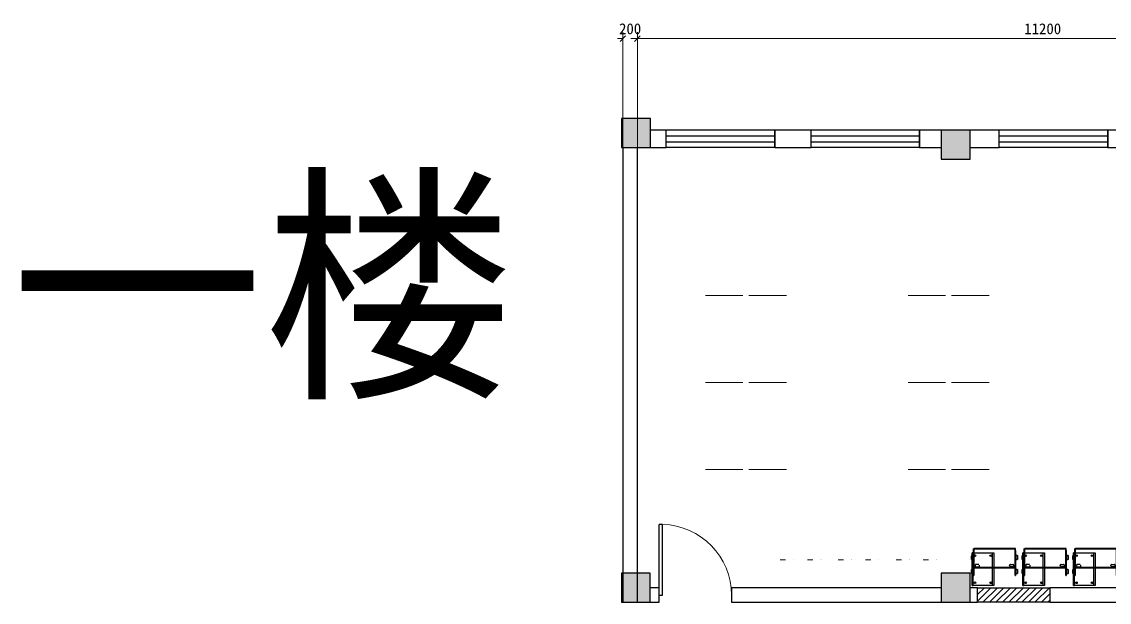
# Model space of a CAD drawing. Header units: millimetres. Extents: x 31518 to 88853, y -87450 to 166285.
# Drawn here: x 31518 to 46543, y -73019 to -65001 of the extents above; entities that cross this region are included whole.
import ezdxf

# ---------------------------------------------------------------- set-up
doc = ezdxf.new("R2010")
doc.units = ezdxf.units.MM
doc.linetypes.add('DASHED', pattern=[0.75, 0.5, -0.25])
for name, color, linetype in [('2D', 7, 'Continuous'), ('DASHED', 5, 'DASHED'), ('J-建筑墙体', 4, 'Continuous'), ('J-建筑柱子', 4, 'Continuous'), ('P-新建墙体', 6, 'Continuous'), ('P-新建墙体填充', 251, 'Continuous'), ('T-天花尺寸', 2, 'Continuous')]:
    doc.layers.add(name, color=color, linetype=linetype)
doc.styles.add('ROMANS', font='SIMHEI_0.TTF')
doc.styles.get("Standard").update_dxf_attribs({"font": 'SimSun.ttf'})
doc.dimstyles.new('60', dxfattribs={"dimscale": 60, "dimtxt": 2.5, "dimasz": 1.25, "dimexe": 1.5, "dimexo": 0, "dimgap": 1, "dimtad": 1, "dimdec": 0, "dimzin": 0, "dimdsep": 46, "dimtxsty": 'ROMANS', "dimblk": 'OBLIQUE', "dimcen": 0, "dimdle": 1.5, "dimclrd": 105, "dimclre": 105, "dimclrt": 112, "dimadec": 0, "dimazin": 0, "dimtfac": 1, "dimtdec": 0, "dimtix": 1, "dimtofl": 0, "dimtmove": 2, "dimatfit": 2, "dimldrblk": 'DOT', "dimfxl": 1.5, "dimtolj": 1, "dimtzin": 0, "dimlwd": 13, "dimlwe": 13, "dimarcsym": 0})

# ---------------------------------------------------------------- blocks, each defined once
blk = doc.blocks.new('900-12电脑桌')
at = {"color": 0, "lineweight": 0, "extrusion": (0, 0, -1)}
blk.add_lwpolyline([(-777, 629), (-777, 1149)], dxfattribs=at)
blk = doc.blocks.new('70108')
at = {"color": 0, "linetype": 'ByBlock', "lineweight": 0, "extrusion": (0, -1, 0)}
for p, q in [((1039, 636, 944), (1039, 636, 939)), ((1042, 636, 944), (1042, 636, 939)), ((1189, 636, 1260), (1153, 636, 1153)), ((1153, 636, 1487), (1189, 636, 1594)), ((1217, 636, 1280), (1164, 636, 1120)), ((1164, 636, 1454), (1217, 636, 1614)), ((1227, 636, 1247), (1191, 636, 1140)), ((1191, 636, 1474), (1227, 636, 1581)), ((1414, 636, 944), (1414, 636, 939)), ((1417, 636, 944), (1417, 636, 939)), ((1528, 636, 1487), (1564, 636, 1594)), ((1564, 636, 1260), (1528, 636, 1153)), ((1539, 636, 1454), (1592, 636, 1614)), ((1592, 636, 1280), (1539, 636, 1120)), ((1566, 636, 1474), (1602, 636, 1581)), ((1602, 636, 1247), (1566, 636, 1140))]:
    blk.add_line(p, q, dxfattribs=at)
blk = doc.blocks.new('3KB-B001')
for points, elevation in [([(-29.2, 28.8), (-31.8, 28.8), (-31.8, 34.1), (-29.2, 34.1)], 72.3), ([(-29.2, 28.8), (-29.2, 34.1), (-29.3, 34.1), (-29.3, 28.8)], 66), ([(29.2, 28.8), (29.2, 34.1), (29.3, 34.1), (29.3, 28.8)], 66), ([(29.2, 28.8), (31.8, 28.8), (31.8, 34.1), (29.2, 34.1)], 72.3), ([(-28.6, 0), (28.6, 0), (28.6, 26.5), (-28.6, 26.5)], 66), ([(-29.2, 9.5), (-31.8, 9.5), (-31.8, 14.8), (-29.2, 14.8)], 72.3), ([(-29.2, 9.5), (-29.2, 14.8), (-29.3, 14.8), (-29.3, 9.5)], 66), ([(29.2, 9.5), (31.8, 9.5), (31.8, 14.8), (29.2, 14.8)], 72.3), ([(29.2, 9.5), (29.2, 14.8), (29.3, 14.8), (29.3, 9.5)], 66)]:
    blk.add_lwpolyline(points, close=True, dxfattribs=dict(elevation=elevation))
at = {"elevation": 66}
for points in [[(-28.6, 0), (-28.6, 37)], [(28.6, 0), (28.6, 37)], [(28.6, 26.5), (28.6, 0)], [(-28.6, 0), (-28.6, 0)], [(-28.6, 0), (-28.6, 0)]]:
    blk.add_lwpolyline(points, dxfattribs=at)
for points in [[(-25.55, 25), (-21.95, 25, -0.4142136), (-20.75, 23.8), (-20.75, 23.2, -0.4142136), (-21.95, 22), (-25.55, 22, -0.4142136), (-26.75, 23.2), (-26.75, 23.8, -0.4142136)], [(25.55, 25), (21.95, 25, 0.4142136), (20.75, 23.8), (20.75, 23.2, 0.4142136), (21.95, 22), (25.55, 22, 0.4142136), (26.75, 23.2), (26.75, 23.8, 0.4142136)]]:
    blk.add_lwpolyline(points, format="xyb", close=True, dxfattribs=at)
for points in [[(-29.2, 34.1, 72.3), (-31.8, 34.1, 72.3), (-31.8, 28.8, 72.3), (-29.2, 28.8, 72.3)], [(-28.6, 37, 69.2), (-29.2, 37, 69.2), (-29.2, 0, 69.2), (-28.6, 0, 69.2)], [(-28.6, 37, 66), (-29.2, 37, 66), (-29.2, 0, 66), (-28.6, 0, 66)], [(28.6, 37, 69.2), (29.2, 37, 69.2), (29.2, 0, 69.2), (28.6, 0, 69.2)], [(28.6, 37, 66), (29.2, 37, 66), (29.2, 0, 66), (28.6, 0, 66)], [(29.2, 34.1, 72.3), (31.8, 34.1, 72.3), (31.8, 28.8, 72.3), (29.2, 28.8, 72.3)], [(-28.6, 0, 66), (28.6, 0, 66), (28.6, 26.5, 66), (-28.6, 26.5, 66)], [(-31.8, 9.5, 72.3), (-29.2, 9.5, 72.3), (-29.2, 14.8, 72.2), (-31.8, 14.8, 72.3)], [(31.8, 9.5, 72.3), (29.2, 9.5, 72.3), (29.2, 14.8, 72.2), (31.8, 14.8, 72.3)]]:
    blk.add_3dface(points)
at = {"invisible_edges": 8}
for points in [[(-28.6, 9.2, 66), (-28.6, 26.5, 66), (-28.6, 26.5, 68), (-28.6, 9.2, 69.2)], [(28.6, 9.2, 66), (28.6, 26.5, 66), (28.6, 26.5, 68), (28.6, 9.2, 69.2)], [(-28.6, 9.2, 66), (-28.6, 0, 66), (-28.6, 0, 69.2), (-28.6, 9.2, 69.2)], [(28.6, 9.2, 66), (28.6, 0, 66), (28.6, 0, 69.2), (28.6, 9.2, 69.2)]]:
    blk.add_3dface(points, dxfattribs=at)
mesh = blk.add_polymesh((6, 3))
for k, corner in enumerate([(-28.6, 2.5, 69.2), (-28.6, 2.5, 66), (-28.6, 2.5, 66), (-29.2, 2.5, 69.2), (-29.2, 2.5, 66), (-29.2, 2.5, 66), (-29.2, 37, 69.2), (-29.2, 37, 66), (-29.2, 2.5, 66), (-28.6, 37, 69.2), (-28.6, 37, 66), (-28.6, 2.5, 66), (-28.6, 37, 69.2), (-28.6, 37, 69.2), (-28.6, 2.5, 69.2), (-29.2, 37, 69.2), (-29.2, 37, 69.2), (-29.2, 2.5, 69.2)]):
    mesh.set_mesh_vertex(divmod(k, 3), corner)
mesh = blk.add_polymesh((6, 3))
for k, corner in enumerate([(28.6, 2.5, 69.2), (28.6, 2.5, 66), (28.6, 2.5, 66), (29.2, 2.5, 69.2), (29.2, 2.5, 66), (29.2, 2.5, 66), (29.2, 37, 69.2), (29.2, 37, 66), (29.2, 2.5, 66), (28.6, 37, 69.2), (28.6, 37, 66), (28.6, 2.5, 66), (28.6, 37, 69.2), (28.6, 37, 69.2), (28.6, 2.5, 69.2), (29.2, 37, 69.2), (29.2, 37, 69.2), (29.2, 2.5, 69.2)]):
    mesh.set_mesh_vertex(divmod(k, 3), corner)
mesh = blk.add_polymesh((6, 3))
for k, corner in enumerate([(28.5, 26.1, 66.6), (28.5, 26.1, 66), (28.5, 26.1, 66), (-28.5, 26.1, 66.6), (-28.5, 26.1, 66), (-28.5, 26.1, 66), (-28.5, 26.5, 66.6), (-28.5, 26.5, 66), (-28.5, 26.1, 66), (28.5, 26.5, 66.6), (28.5, 26.5, 66), (28.5, 26.1, 66), (28.5, 26.5, 66.6), (28.5, 26.5, 66.6), (28.5, 26.1, 66.6), (-28.5, 26.5, 66.6), (-28.5, 26.5, 66.6), (-28.5, 26.1, 66.6)]):
    mesh.set_mesh_vertex(divmod(k, 3), corner)
mesh = blk.add_polymesh((6, 3))
for k, corner in enumerate([(28.5, 0.4, 66.6), (28.5, 0.4, 66), (28.5, 0.4, 66), (-28.5, 0.4, 66.6), (-28.5, 0.4, 66), (-28.5, 0.4, 66), (-28.5, 0, 66.6), (-28.5, 0, 66), (-28.5, 0.4, 66), (28.5, 0, 66.6), (28.5, 0, 66), (28.5, 0.4, 66), (28.5, 0, 66.6), (28.5, 0, 66.6), (28.5, 0.4, 66.6), (-28.5, 0, 66.6), (-28.5, 0, 66.6), (-28.5, 0.4, 66.6)]):
    mesh.set_mesh_vertex(divmod(k, 3), corner)
blk = doc.blocks.new('2rao0009')
at = {"layer": '2D'}
for points in [[(-300, 450), (-284, 450), (-284, 0), (-300, 0)], [(-300, 450), (0, 450), (0, 0), (-300, 0)], [(0, 450), (-16, 450), (-16, 0), (0, 0)]]:
    blk.add_lwpolyline(points, close=True, dxfattribs=at)
for centre in [(-259, 412), (-41, 412), (-259, 38), (-41, 38)]:
    blk.add_circle(centre, 12.7, dxfattribs=at)
at = {"flags": 9}
for tag in ['XSIZE', 'YSIZE', 'ZSIZE']:
    blk.add_attdef(tag, (0, 0), '', height=0.5, dxfattribs=at)
blk = doc.blocks.new('gfh')
at = {"layer": 'DASHED', "color": 7, "extrusion": (0, 1, 0), "xscale": 10, "yscale": 10, "zscale": 10, "rotation": 180}
blk.add_blockref('3KB-B001', (-734508, -238563, 42), dxfattribs=at)
at = {"layer": 'DASHED', "color": 7, "extrusion": (0, 1, 0), "rotation": 180}
blk.add_blockref('2rao0009', (-734818, -238622, 20), dxfattribs=at)
blk = doc.blocks.new('_Oblique')
at = {"color": 0, "linetype": 'ByBlock', "lineweight": -2}
blk.add_line((-0.5, -0.5), (0.5, 0.5), dxfattribs=at)
blk = doc.blocks.new('*D81')
at = {"color": 105, "lineweight": 13, "transparency": 16777216}
for p, q in [((39823, -66739), (39823, -65144)), ((40023, -66739), (40023, -65144)), ((39823, -65234), (39748, -65234)), ((40023, -65234), (40098, -65234))]:
    blk.add_line(p, q, dxfattribs=at)
at = {"layer": 'Defpoints', "color": 0, "transparency": 16777216}
for p in [(40023, -65234), (39823, -66739), (40023, -66739)]:
    blk.add_point(p, dxfattribs=at)
at = {"color": 105, "lineweight": 13, "transparency": 16777216, "xscale": 75, "yscale": 75, "zscale": 75}
blk.add_blockref('_Oblique', (39823, -65234), dxfattribs=at)
at = {"color": 105, "lineweight": 13, "transparency": 16777216, "xscale": 75, "yscale": 75, "zscale": 75, "rotation": 180}
blk.add_blockref('_Oblique', (40023, -65234), dxfattribs=at)
at = {"color": 112, "transparency": 16777216, "insert": (39923, -65099), "char_height": 150, "attachment_point": 5, "style": 'ROMANS'}
blk.add_mtext('\\A1;200', dxfattribs=at)
blk = doc.blocks.new('_Dot')
at = {"color": 0, "linetype": 'ByBlock', "lineweight": -2}
blk.add_line((-0.5, 0), (-1, 0), dxfattribs=at)
at = {"color": 0, "linetype": 'ByBlock', "const_width": 0.5}
blk.add_lwpolyline([(-0.25, 0, 1), (0.25, 0, 1)], format="xyb", close=True, dxfattribs=at)
blk = doc.blocks.new('*D82')
at = {"color": 105, "lineweight": 13, "transparency": 16777216}
for p, q in [((40023, -66739), (40023, -65144)), ((51223, -66899), (51223, -65144)), ((39933, -65234), (51313, -65234))]:
    blk.add_line(p, q, dxfattribs=at)
at = {"layer": 'Defpoints', "color": 0, "transparency": 16777216}
for p in [(51223, -65234), (40023, -66739), (51223, -66899)]:
    blk.add_point(p, dxfattribs=at)
at = {"color": 105, "lineweight": 13, "transparency": 16777216, "xscale": 75, "yscale": 75, "zscale": 75, "rotation": 180}
blk.add_blockref('_Oblique', (40023, -65234), dxfattribs=at)
at = {"color": 105, "lineweight": 13, "transparency": 16777216, "xscale": 75, "yscale": 75, "zscale": 75}
blk.add_blockref('_Oblique', (51223, -65234), dxfattribs=at)
at = {"color": 112, "transparency": 16777216, "insert": (45623, -65099), "char_height": 150, "attachment_point": 5, "style": 'ROMANS'}
blk.add_mtext('\\A1;11200', dxfattribs=at)

msp = doc.modelspace()

# ---------------------------------------------------------------- hatches: boundary and pattern name
at = {"layer": 'J-建筑柱子'}
for points in [[(40202.5, -66738.7), (40202.5, -66338.7), (39802.5, -66338.7), (39802.5, -66738.7)], [(44622.3, -66898.7), (44622.3, -66498.7), (44222.3, -66498.7), (44222.3, -66898.7)], [(40202.3, -72618.7), (39802.3, -72618.7), (39802.3, -73018.7), (40202.3, -73018.7)], [(44622.3, -72618.7), (44222.3, -72618.7), (44222.3, -73018.7), (44622.3, -73018.7)]]:
    msp.add_hatch(color=256, dxfattribs=at).paths.add_polyline_path(points)
at = {"layer": 'P-新建墙体填充'}
h = msp.add_hatch(dxfattribs=at)
h.set_pattern_fill('ANSI31', color=256, scale=20, style=0)
h.set_pattern_definition([(45, (-220963.21, -329080.54), (-44.901281, 44.901281), [])])
h.paths.add_polyline_path([(44722.5, -72818.7), (45722.5, -72818.7), (45722.5, -73018.7), (44722.5, -73018.7)])

# ---------------------------------------------------------------- linework, layer by layer
for p, q in [((41922.9, -66498.7), (40422.9, -66498.7)), ((40422.9, -66738.7), (40422.9, -66498.7)), ((41922.9, -66738.7), (41922.9, -66498.7)), ((43922.2, -66498.7), (42422.2, -66498.7)), ((42422.2, -66738.7), (42422.2, -66498.7)), ((43922.2, -66738.7), (43922.2, -66498.7)), ((46522.5, -66498.7), (45022.5, -66498.7)), ((40422.9, -66578.7), (41922.9, -66578.7)), ((40422.9, -66658.7), (41922.9, -66658.7)), ((42422.2, -66578.7), (43922.2, -66578.7)), ((42422.2, -66658.7), (43922.2, -66658.7)), ((45022.5, -66578.7), (46522.5, -66578.7)), ((45022.5, -66658.7), (46522.5, -66658.7)), ((41922.9, -66738.7), (40422.9, -66738.7)), ((43922.2, -66738.7), (42422.2, -66738.7)), ((46522.5, -66738.7), (45022.5, -66738.7))]:
    msp.add_line(p, q)
at = {"color": 4}
for p, q in [((45022.5, -66738.7), (45022.5, -66498.7)), ((46522.5, -66738.7), (46522.5, -66498.7))]:
    msp.add_line(p, q, dxfattribs=at)
at = {"extrusion": (0, 0, -1)}
for p, q in [((40372.7, -71943.7), (40322.7, -71943.7)), ((40322.7, -72918.7), (40322.7, -71943.7)), ((40372.7, -72918.7), (40372.7, -71943.7)), ((40322.7, -72918.7), (40372.7, -72918.7))]:
    msp.add_line(p, q, dxfattribs=at)
at = {"lineweight": 13, "extrusion": (0, 0, -1)}
msp.add_arc((-40347.7, -72918.7), 975, 91.46928, 180, dxfattribs=at)
at = {"layer": 'J-建筑墙体'}
for p, q in [((40422.9, -66498.7), (40202.5, -66498.7)), ((40422.9, -66738.7), (40422.9, -66498.7)), ((42422.2, -66498.7), (41922.9, -66498.7)), ((41922.9, -66498.7), (41922.9, -66738.7)), ((42422.2, -66738.7), (42422.2, -66498.7)), ((44222.3, -66498.7), (43922.2, -66498.7)), ((43922.2, -66498.7), (43922.2, -66738.7)), ((45022.5, -66498.7), (44622.3, -66498.7)), ((45022.5, -66738.7), (45022.5, -66498.7)), ((47122.5, -66498.7), (46522.5, -66498.7)), ((46522.5, -66498.7), (46522.5, -66738.7)), ((39822.5, -66738.7), (39822.5, -73018.7)), ((40022.5, -66738.7), (40022.5, -73018.7)), ((40202.5, -66738.7), (40422.9, -66738.7)), ((41922.9, -66738.7), (42422.2, -66738.7)), ((43922.2, -66738.7), (44222.3, -66738.7)), ((44622.3, -66738.7), (45022.5, -66738.7)), ((46522.5, -66738.7), (47122.5, -66738.7)), ((40322.7, -72818.7), (40202.3, -72818.7)), ((40322.7, -73018.7), (40322.7, -72818.7)), ((44222.3, -72818.7), (41322.7, -72818.7)), ((41322.7, -72818.7), (41322.7, -73018.7)), ((44722.5, -72818.7), (44622.3, -72818.7)), ((44722.5, -73018.7), (44722.5, -72818.7)), ((49822.5, -72818.7), (45722.5, -72818.7)), ((45722.5, -72818.7), (45722.5, -73018.7)), ((39802.3, -73018.7), (40322.7, -73018.7)), ((41322.7, -73018.7), (44222.3, -73018.7)), ((44622.3, -73018.7), (44722.5, -73018.7)), ((45722.5, -73018.7), (49822.5, -73018.7))]:
    msp.add_line(p, q, dxfattribs=at)
at = {"layer": 'J-建筑柱子', "color": 81}
for p, q in [((40202.5, -66338.7), (39802.5, -66338.7)), ((39802.5, -66338.7), (39802.5, -66738.7)), ((40202.5, -66738.7), (40202.5, -66338.7)), ((44622.3, -66498.7), (44222.3, -66498.7)), ((44222.3, -66498.7), (44222.3, -66898.7)), ((44622.3, -66898.7), (44622.3, -66498.7)), ((39802.5, -66738.7), (40202.5, -66738.7)), ((44222.3, -66898.7), (44622.3, -66898.7)), ((40202.3, -72618.7), (39802.3, -72618.7)), ((39802.3, -72618.7), (39802.3, -73018.7)), ((40202.3, -73018.7), (40202.3, -72618.7)), ((44622.3, -72618.7), (44222.3, -72618.7)), ((44222.3, -72618.7), (44222.3, -73018.7)), ((44622.3, -73018.7), (44622.3, -72618.7)), ((39802.3, -73018.7), (40202.3, -73018.7)), ((44222.3, -73018.7), (44622.3, -73018.7))]:
    msp.add_line(p, q, dxfattribs=at)
at = {"layer": 'P-新建墙体'}
msp.add_lwpolyline([(44722.5, -72818.7), (45722.5, -72818.7), (45722.5, -73018.7), (44722.5, -73018.7)], close=True, dxfattribs=at)

# ---------------------------------------------------------------- block references
at = {"xscale": -1, "rotation": 270}
for p in [(40333.3, -69560.7), (43133.3, -69560.7), (40333.3, -70760.7), (43133.3, -70760.7), (40333.3, -71960.7), (43133.3, -71960.7)]:
    msp.add_blockref('900-12电脑桌', p, dxfattribs=at)
for name, p, rotation in [('900-12电脑桌', (42711.8, -69560.7), 90), ('900-12电脑桌', (45511.8, -69560.7), 90), ('900-12电脑桌', (42711.8, -70760.7), 90), ('900-12电脑桌', (45511.8, -70760.7), 90), ('900-12电脑桌', (42711.8, -71960.7), 90), ('900-12电脑桌', (45511.8, -71960.7), 90), ('70108', (43599.9, -71797.5, -2), 180), ('70108', (44399.9, -71797.5, -2), 180), ('70108', (45199.9, -71797.5, -2), 180)]:
    msp.add_blockref(name, p, dxfattribs=dict(rotation=rotation))
at = {"layer": 'T-天花尺寸', "extrusion": (1e-16, 1, 0)}
for p in [(-779465, 0, 166284.6), (-780165, 0, 166284.6), (-780165, 0, 166284.6), (-780865, 0, 166284.6)]:
    msp.add_blockref('gfh', p, dxfattribs=at)

# ---------------------------------------------------------------- texts
at = {"color": 2, "insert": (31364.5, -67379.8), "char_height": 2560, "width": 2155804.591, "attachment_point": 1}
msp.add_mtext('一楼', dxfattribs=at)

# ---------------------------------------------------------------- dimensions: what is measured, and where the dimension line sits
at = {"color": 2}
for base, p1, p2, picture, middle in [((40022.5, -65234.4), (39822.5, -66738.7), (40022.5, -66738.7), '*D81', (39922.5, -65099.4)), ((51222.5, -65234.4), (40022.5, -66738.7), (51222.5, -66898.7), '*D82', (45622.5, -65099.4))]:
    dim = msp.add_linear_dim(base=base, p1=p1, p2=p2, dimstyle='60', dxfattribs=at)
    dim.commit()
    dim.dimension.update_dxf_attribs({"geometry": picture, "text_midpoint": middle})

doc.saveas('drawing.dxf')
